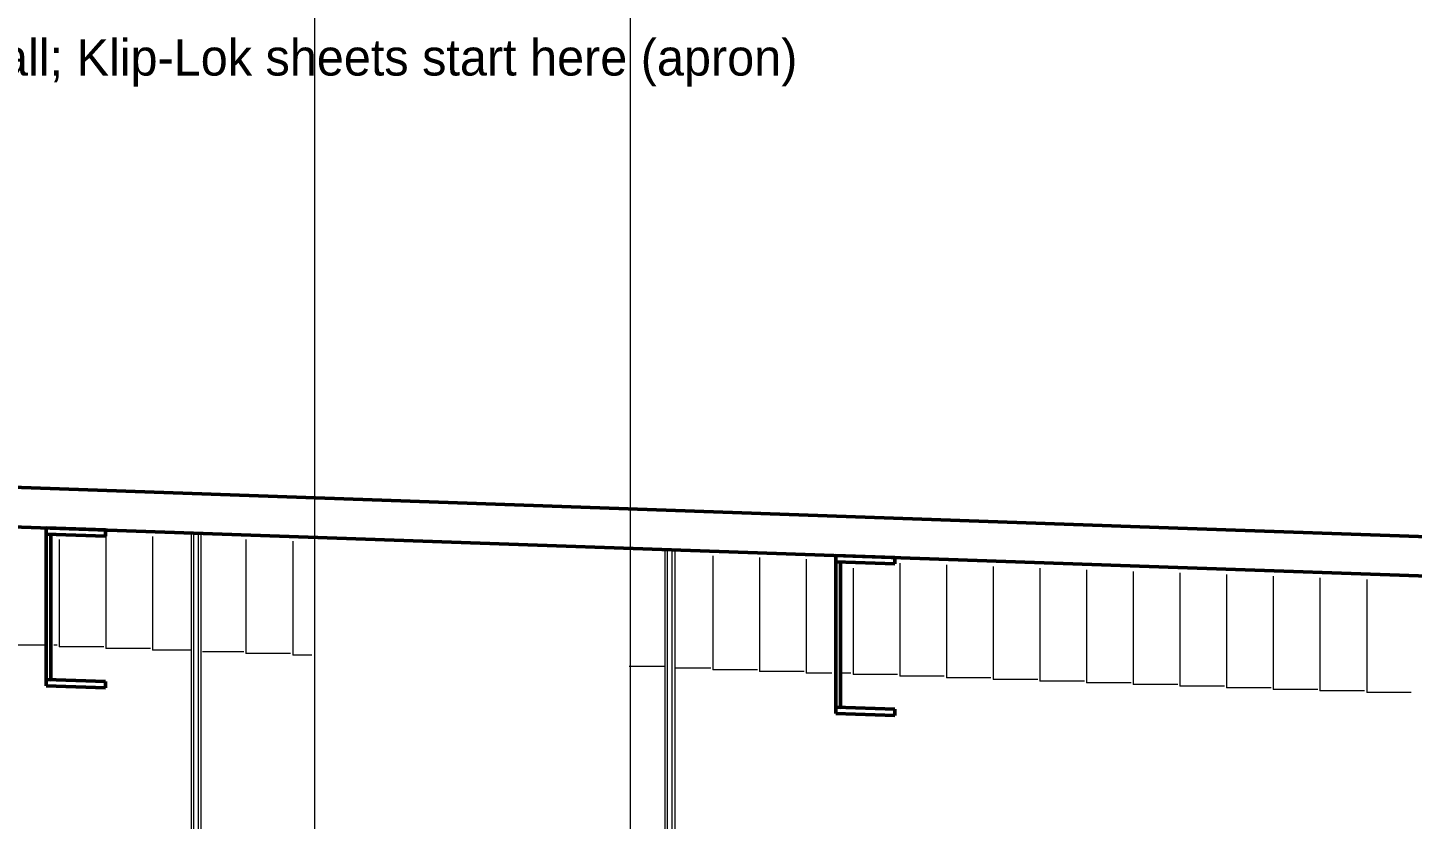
# Model space of a CAD drawing. Header units: metres. Extents: x 10 to 831, y 10 to 584.
# Drawn here: x 483.5 to 553.6, y 424.2 to 464.3 of the extents above; entities that cross this region are included whole.
import ezdxf

# ---------------------------------------------------------------- set-up
doc = ezdxf.new("R2010")
doc.units = ezdxf.units.M
for name, color, linetype, lineweight in [('CUT', 7, 'Continuous', 50), ('TXT', 7, 'Continuous', 18), ('VIS', 8, 'Continuous', 13)]:
    doc.layers.add(name, color=color, linetype=linetype, lineweight=lineweight)

msp = doc.modelspace()

# ---------------------------------------------------------------- linework, layer by layer
at = {"layer": 'CUT'}
for p, q in [((541.728, 438.9296), (455.5688, 441.9452)), ((455.5688, 439.9452), (541.728, 436.9296)), ((487.4, 438.8312), (484.4, 438.936)), ((484.4, 438.936), (484.4, 438.616)), ((484.64, 438.6076), (484.4, 438.616)), ((484.4, 438.616), (484.4, 431.256)), ((484.4, 438.616), (487.4, 438.5108)), ((484.64, 431.2476), (484.64, 438.6076)), ((487.4, 438.5108), (487.4, 438.8312)), ((586.3872, 437.3664), (541.728, 438.9296)), ((527.4, 437.4308), (524.4, 437.536)), ((524.4, 437.536), (524.4, 437.216)), ((524.64, 437.2076), (524.4, 437.216)), ((524.4, 437.216), (524.4, 429.856)), ((524.4, 437.216), (527.4, 437.1112)), ((524.64, 429.8476), (524.64, 437.2076)), ((527.4, 437.1112), (527.4, 437.4308)), ((541.728, 436.9296), (586.3872, 435.3664)), ((487.4, 431.1508), (484.4, 431.256)), ((484.4, 431.256), (484.4, 430.936)), ((484.4, 431.256), (484.64, 431.2476)), ((484.4, 430.936), (487.4, 430.8308)), ((487.4, 430.8308), (487.4, 431.1508)), ((527.4, 429.7512), (524.4, 429.856)), ((524.4, 429.856), (524.4, 429.536)), ((524.4, 429.856), (524.64, 429.8476)), ((524.4, 429.536), (527.4, 429.4308)), ((527.4, 429.4308), (527.4, 429.7512))]:
    msp.add_line(p, q, dxfattribs=at)
at = {"layer": 'VIS'}
for p, q in [((498, 514), (498, 386)), ((514, 386), (514, 514)), ((514, 386), (514, 514)), ((455.5688, 441.9452), (541.728, 438.9296)), ((484.3644, 440.9372), (483.6448, 440.9624)), ((484.5564, 440.9304), (483.6592, 440.962)), ((483.9676, 440.9512), (484.7684, 440.9232)), ((485.8036, 440.8868), (484.6728, 440.9264)), ((485.838, 440.8856), (484.9408, 440.9172)), ((485.5688, 440.8952), (486.3692, 440.8672)), ((486.2148, 440.8724), (486.112, 440.876)), ((487.1196, 440.8408), (486.2224, 440.8724)), ((487.2428, 440.8364), (486.5232, 440.8616)), ((487.17, 440.8392), (487.9704, 440.8112)), ((488.4012, 440.796), (487.504, 440.8272)), ((488.682, 440.786), (487.5512, 440.8256)), ((488.7708, 440.7832), (489.8916, 440.7436)), ((490.7084, 440.7152), (488.786, 440.7824)), ((489.0932, 440.7716), (488.9904, 440.7752)), ((490.5324, 440.7212), (489.4016, 440.7608)), ((490.372, 440.7268), (491.1724, 440.6988)), ((491.5604, 440.6852), (490.8408, 440.7104)), ((491.9904, 440.6704), (491.0932, 440.7016)), ((491.9716, 440.6708), (491.8688, 440.6744)), ((491.9732, 440.6708), (493.094, 440.6316)), ((493.4112, 440.6208), (492.28, 440.66)), ((493.272, 440.6256), (492.3748, 440.6568)), ((493.5744, 440.6148), (494.6948, 440.5756)), ((494.5536, 440.5808), (493.6564, 440.612)), ((494.8504, 440.5704), (493.7192, 440.61)), ((495.5792, 440.5448), (494.9384, 440.5672)), ((496.2896, 440.52), (495.1588, 440.5596)), ((495.1752, 440.5588), (496.296, 440.5196)), ((496.8608, 440.5), (495.9636, 440.5312)), ((455.5688, 439.9452), (541.728, 436.9296)), ((496.7008, 440.5056), (496.598, 440.5092)), ((496.7764, 440.5028), (497.8972, 440.4636)), ((497.9344, 440.4624), (497.0092, 440.4948)), ((497.886, 440.464), (497.2452, 440.4864)), ((514.036, 439.8988), (513.9076, 439.9032)), ((514.068, 439.8976), (514.228, 439.892)), ((514.3828, 439.8868), (514.074, 439.8972)), ((515.3176, 439.854), (514.4204, 439.8852)), ((517.2612, 439.786), (514.6908, 439.876)), ((514.7084, 439.8752), (517.4304, 439.78)), ((516.5996, 439.8092), (515.7024, 439.8404)), ((517.8812, 439.764), (516.984, 439.7956)), ((520.5508, 439.6708), (517.5696, 439.7752)), ((517.9104, 439.7632), (522.2336, 439.612)), ((530.1856, 439.3336), (518.2656, 439.7508)), ((523.4292, 439.57), (520.8592, 439.66)), ((522.714, 439.5952), (527.3568, 439.4324)), ((524.8684, 439.5196), (523.7376, 439.5592)), ((527.7468, 439.4188), (525.1768, 439.5088)), ((527.8372, 439.4156), (528.638, 439.3876)), ((531.0364, 439.3036), (528.0552, 439.408)), ((529.118, 439.3708), (532.1604, 439.2644)), ((531.4676, 439.2888), (530.5704, 439.32)), ((541.728, 438.9296), (531.3448, 439.2928)), ((534.0308, 439.1988), (531.852, 439.2752)), ((532.6404, 439.2476), (535.3624, 439.1524)), ((536.338, 439.118), (534.4156, 439.1856)), ((535.8428, 439.1356), (538.5644, 439.0404)), ((483.9676, 438.9512), (483.4872, 438.968)), ((483.7476, 438.9588), (484.4672, 438.9336)), ((484.3, 438.9396), (484.6844, 438.926)), ((484.4, 438.936), (484.4, 438.936)), ((487.4, 438.8312), (484.4, 438.936)), ((484.4, 438.616), (484.4, 438.936)), ((484.4, 438.616), (484.4, 438.776)), ((484.4, 438.616), (484.4, 438.616)), ((484.4, 438.616), (487.4, 438.5108)), ((484.64, 438.6076), (484.4, 438.616)), ((484.4, 431.256), (484.4, 438.616)), ((484.4, 438.616), (484.4, 438.616)), ((484.64, 438.6076), (484.4, 438.616)), ((484.4, 431.256), (484.4, 438.616)), ((487.4, 438.5108), (484.4, 438.616)), ((484.64, 438.6076), (484.64, 438.6076)), ((484.64, 431.2476), (484.64, 438.6076)), ((484.64, 431.2476), (484.64, 438.6076)), ((484.7756, 438.9228), (485.9064, 438.8832)), ((485.5688, 438.8952), (485.0884, 438.912)), ((485.3252, 438.9036), (485.966, 438.8812)), ((486.2148, 438.8724), (486.3176, 438.8688)), ((486.6068, 438.8588), (487.248, 438.8364)), ((486.626, 438.858), (487.3456, 438.8328)), ((487.49, 438.828), (486.6896, 438.856)), ((487.4, 438.8312), (487.4, 438.8312)), ((487.4, 438.5108), (487.4, 438.8312)), ((487.4, 438.5108), (487.4, 438.6708)), ((487.4, 438.5108), (487.4, 438.5108)), ((487.4252, 438.59), (487.4252, 432.83)), ((487.654, 438.822), (489.196, 438.768)), ((487.8888, 438.814), (488.5296, 438.7916)), ((488.7708, 438.7832), (488.2908, 438.8)), ((489.1704, 438.7692), (489.8112, 438.7468)), ((489.5044, 438.7572), (490.6352, 438.7176)), ((489.7908, 438.5072), (489.7908, 432.7472)), ((490.6924, 438.7156), (489.8916, 438.7436)), ((490.452, 438.724), (491.0932, 438.7016)), ((490.9436, 438.7068), (491.6632, 438.6816)), ((492.2932, 438.6596), (491.4928, 438.6876)), ((491.734, 438.6792), (492.1184, 438.666)), ((491.76, 363.6), (491.76, 438.67)), ((491.76, 438.67), (491.88, 438.67)), ((491.88, 438.67), (491.76, 438.67)), ((491.88, 438.67), (492.12, 438.67)), ((491.88, 363.6), (491.88, 438.67)), ((492.12, 438.67), (491.88, 438.67)), ((491.9716, 438.6708), (492.0744, 438.6672)), ((492.12, 438.67), (492.24, 438.67)), ((492.12, 363.6), (492.12, 438.67)), ((492.24, 438.67), (492.12, 438.67)), ((492.24, 438.67), (492.24, 363.6)), ((492.3828, 438.6564), (493.514, 438.6172)), ((493.0156, 438.6344), (493.4, 438.6208)), ((493.5744, 438.6148), (493.094, 438.6316)), ((493.8224, 438.6064), (494.9532, 438.5668)), ((494.2972, 438.5896), (494.682, 438.576)), ((495.4956, 438.5476), (494.6948, 438.5756)), ((495.2616, 438.556), (496.3924, 438.5164)), ((495.5792, 438.5448), (495.9636, 438.5312)), ((497.0964, 438.4916), (496.296, 438.5196)), ((496.6044, 438.5088), (497.2452, 438.4864)), ((496.7008, 438.5056), (496.8036, 438.502)), ((497.112, 438.4912), (498.0372, 438.4588)), ((497.886, 438.464), (498.0144, 438.4596)), ((537.62, 439.0732), (536.7224, 439.1048)), ((538.9016, 439.0284), (538.0044, 439.06)), ((539.0448, 439.0236), (542.0868, 438.9168)), ((540.1832, 438.9836), (539.286, 439.0148)), ((541.2088, 438.9476), (540.568, 438.97)), ((542.4904, 438.9028), (541.5932, 438.9344)), ((586.3872, 437.3664), (541.728, 438.9296)), ((542.5672, 438.9), (543.3676, 438.872)), ((543.772, 438.858), (542.8748, 438.8892)), ((543.848, 438.8552), (558.0976, 438.3564)), ((545.054, 438.8132), (544.1568, 438.8444)), ((546.3356, 438.7684), (545.4384, 438.7996)), ((556.3332, 438.4184), (546.72, 438.7548)), ((485.0596, 438.3528), (485.0596, 432.9128)), ((494.522, 438.3416), (494.522, 432.5816)), ((496.8876, 438.2588), (496.8876, 432.4988)), ((514.3884, 437.8864), (513.908, 437.9032)), ((514.1772, 437.894), (514.4856, 437.8832)), ((514.2924, 437.8896), (514.6768, 437.8764)), ((514.794, 437.8724), (520.6536, 437.6672)), ((515.3176, 437.854), (515.9584, 437.8316)), ((516.3096, 437.8192), (515.5088, 437.8472)), ((515.76, 386.094), (515.76, 437.83)), ((515.76, 437.83), (515.88, 437.83)), ((515.88, 437.83), (515.76, 437.83)), ((515.88, 437.83), (516.12, 437.83)), ((515.88, 386.094), (515.88, 437.83)), ((516.12, 437.83), (515.88, 437.83)), ((516.12, 437.83), (516.24, 437.83)), ((516.12, 386.094), (516.12, 437.83)), ((516.24, 437.83), (516.12, 437.83)), ((516.24, 437.83), (516.24, 385.9332)), ((516.5996, 437.8092), (517.2404, 437.7864)), ((517.9104, 437.7632), (517.11, 437.7912)), ((517.8812, 437.764), (518.2656, 437.7508)), ((519.5116, 437.7072), (518.7112, 437.7352)), ((519.1628, 437.7192), (519.5476, 437.706)), ((518.1784, 437.5136), (518.1784, 431.7536)), ((521.1128, 437.6512), (520.3124, 437.6792)), ((520.4448, 437.6744), (520.8292, 437.6608)), ((520.5444, 437.4308), (520.5444, 431.6708)), ((520.962, 437.6564), (523.532, 437.5664)), ((521.7264, 437.6296), (522.1108, 437.616)), ((522.714, 437.5952), (521.9132, 437.6232)), ((522.91, 437.348), (522.91, 431.588)), ((523.008, 437.5848), (523.3928, 437.5712)), ((524.3148, 437.5388), (523.5144, 437.5668)), ((523.8404, 437.5556), (526.8216, 437.4512)), ((524.29, 437.54), (524.6744, 437.5264)), ((524.4, 437.536), (524.4, 437.536)), ((527.4, 437.4308), (524.4, 437.536)), ((524.4, 437.216), (524.4, 437.536)), ((524.4, 437.216), (524.4, 437.376)), ((524.4, 437.216), (524.4, 437.216)), ((524.4, 437.216), (527.4, 437.1112)), ((524.64, 437.2076), (524.4, 437.216)), ((524.4, 429.856), (524.4, 437.216)), ((524.4, 437.216), (524.4, 437.216)), ((524.64, 437.2076), (524.4, 437.216)), ((524.4, 429.856), (524.4, 437.216)), ((527.4, 437.1112), (524.4, 437.216)), ((524.64, 437.2076), (524.64, 437.2076)), ((524.64, 429.8476), (524.64, 437.2076)), ((524.64, 429.8476), (524.64, 437.2076)), ((525.0668, 437.5128), (524.9, 437.5184)), ((525.3152, 437.504), (525.956, 437.4816)), ((525.916, 437.4828), (525.4356, 437.4996)), ((526.0668, 437.4776), (525.9, 437.4836)), ((526.5968, 437.4592), (527.238, 437.4368)), ((527.0668, 437.4428), (526.9, 437.4484)), ((527.5172, 437.4268), (527.0368, 437.4436)), ((527.13, 437.4404), (527.8496, 437.4152)), ((527.4, 437.4308), (527.4, 437.4308)), ((527.4, 437.1112), (527.4, 437.4308)), ((527.4, 437.1112), (527.4, 437.2708)), ((527.4, 437.1112), (527.4, 437.1112)), ((527.6412, 437.1488), (527.6412, 431.4224)), ((527.8788, 437.4144), (528.5196, 437.392)), ((528.158, 437.4044), (531.1392, 437.3)), ((529.118, 437.3708), (528.638, 437.3876)), ((529.1604, 437.3692), (529.5448, 437.356)), ((530.0068, 437.066), (530.0068, 431.3396)), ((530.1856, 437.3336), (530.8268, 437.3112)), ((530.7192, 437.3148), (530.2388, 437.3316)), ((531.4476, 437.2892), (541.728, 436.9296)), ((531.4676, 437.2888), (532.1084, 437.2664)), ((532.3204, 437.2588), (531.84, 437.2756)), ((532.7492, 437.2436), (533.39, 437.2212)), ((533.9216, 437.2028), (533.4412, 437.2196)), ((534.2872, 437.19), (534.672, 437.1764)), ((535.5224, 437.1468), (535.042, 437.1636)), ((535.5692, 437.1452), (535.9536, 437.1316)), ((537.1236, 437.0908), (536.6432, 437.1076)), ((536.8508, 437.1004), (536.9788, 437.0956)), ((537.876, 437.0644), (538.2608, 437.0508)), ((538.7248, 437.0348), (538.2444, 437.0516)), ((539.158, 437.0196), (539.5424, 437.006)), ((525.2756, 436.8948), (525.2756, 431.5052)), ((532.3724, 436.9832), (532.3724, 431.2568)), ((534.738, 436.9004), (534.738, 431.174)), ((537.1036, 436.8176), (537.1036, 431.0912)), ((539.4696, 436.7348), (539.4696, 431.0084)), ((540.3256, 436.9784), (539.8456, 436.9956)), ((540.4396, 436.9748), (540.824, 436.9612)), ((541.9268, 436.9224), (541.4464, 436.9392)), ((541.4648, 436.9388), (542.106, 436.9164)), ((586.3872, 435.3664), (541.728, 436.9296)), ((541.8352, 436.652), (541.8352, 430.9256)), ((542.7468, 436.894), (543.3876, 436.8716)), ((543.528, 436.8664), (543.0476, 436.8832)), ((544.0284, 436.8488), (544.6692, 436.8264)), ((544.2008, 436.5692), (544.2008, 430.8428)), ((545.4492, 436.7992), (544.6488, 436.8272)), ((545.31, 436.804), (545.9512, 436.7816)), ((546.73, 436.7544), (546.2496, 436.7712)), ((546.5664, 436.4864), (546.5664, 430.76)), ((546.592, 436.7592), (547.2328, 436.7368)), ((548.3312, 436.6984), (547.8508, 436.7152)), ((547.8736, 436.7144), (548.258, 436.7008)), ((548.932, 436.4036), (548.932, 430.6772)), ((549.1552, 436.6696), (549.54, 436.656)), ((549.932, 436.6424), (549.452, 436.6592)), ((550.4372, 436.6248), (550.8216, 436.6112)), ((551.5332, 436.5864), (551.0528, 436.6032)), ((551.2976, 436.3208), (551.2976, 430.5944)), ((551.7188, 436.58), (552.1032, 436.5664)), ((553.4544, 436.5192), (552.654, 436.5472)), ((552.7444, 436.544), (553.3852, 436.5216)), ((484.3068, 432.9956), (482.6936, 432.9956)), ((484.952, 432.9956), (484.7904, 432.9956)), ((485.0596, 432.9128), (485.0596, 432.9128)), ((487.3176, 432.9128), (485.0596, 432.9128)), ((487.4252, 432.83), (487.4252, 432.83)), ((489.6832, 432.83), (487.4252, 432.83)), ((489.7908, 432.7472), (489.7908, 432.7472)), ((491.7264, 432.7472), (489.7908, 432.7472)), ((494.4144, 432.6644), (492.3176, 432.6644)), ((494.522, 432.5816), (494.522, 432.5816)), ((496.78, 432.5816), (494.522, 432.5816)), ((496.8876, 432.4988), (496.8876, 432.4988)), ((497.8556, 432.4988), (496.8876, 432.4988)), ((515.7052, 431.9192), (513.9312, 431.9192)), ((518.0708, 431.8364), (516.2968, 431.8364)), ((518.1784, 431.7536), (518.1784, 431.7536)), ((520.4368, 431.7536), (518.1784, 431.7536)), ((520.5444, 431.6708), (520.5444, 431.6708)), ((522.8024, 431.6708), (520.5444, 431.6708)), ((522.91, 431.588), (522.91, 431.588)), ((524.2, 431.588), (522.91, 431.588)), ((525.168, 431.588), (524.684, 431.588)), ((525.2756, 431.5052), (525.2756, 431.5052)), ((527.5336, 431.5052), (525.2756, 431.5052)), ((527.6412, 431.4224), (527.6412, 431.4224)), ((529.8992, 431.4224), (527.6412, 431.4224)), ((484.4, 431.256), (484.4, 431.256)), ((484.4, 431.256), (484.64, 431.2476)), ((487.4, 431.1508), (484.4, 431.256)), ((484.4, 430.936), (484.4, 431.256)), ((484.4, 431.256), (484.4, 431.256)), ((487.4, 431.1508), (484.4, 431.256)), ((484.4, 430.936), (484.4, 431.256)), ((484.64, 431.2476), (484.4, 431.256)), ((484.4, 430.936), (484.4, 430.936)), ((484.4, 430.936), (487.4, 430.8308)), ((487.4, 430.8308), (484.4, 430.936)), ((484.64, 431.2476), (484.64, 431.2476)), ((487.4, 431.1508), (487.4, 431.1508)), ((487.4, 430.8308), (487.4, 431.1508)), ((487.4, 430.8308), (487.4, 431.1508)), ((487.4, 430.8308), (487.4, 430.8308)), ((530.0068, 431.3396), (530.0068, 431.3396)), ((532.2648, 431.3396), (530.0068, 431.3396)), ((532.3724, 431.2568), (532.3724, 431.2568)), ((534.6304, 431.2568), (532.3724, 431.2568)), ((534.738, 431.174), (534.738, 431.174)), ((536.9964, 431.174), (534.738, 431.174)), ((537.1036, 431.0912), (537.1036, 431.0912)), ((539.362, 431.0912), (537.1036, 431.0912)), ((539.4696, 431.0084), (539.4696, 431.0084)), ((541.7276, 431.0084), (539.4696, 431.0084)), ((541.8352, 430.9256), (541.8352, 430.9256)), ((544.0932, 430.9256), (541.8352, 430.9256)), ((544.2008, 430.8428), (544.2008, 430.8428)), ((546.4588, 430.8428), (544.2008, 430.8428)), ((546.5664, 430.76), (546.5664, 430.76)), ((548.8244, 430.76), (546.5664, 430.76)), ((548.932, 430.6772), (548.932, 430.6772)), ((551.19, 430.6772), (548.932, 430.6772)), ((551.2976, 430.5944), (551.2976, 430.5944)), ((553.5556, 430.5944), (551.2976, 430.5944)), ((524.4, 429.856), (524.4, 429.856)), ((524.4, 429.856), (524.64, 429.8476)), ((527.4, 429.7512), (524.4, 429.856)), ((524.4, 429.536), (524.4, 429.856)), ((524.4, 429.856), (524.4, 429.856)), ((527.4, 429.7512), (524.4, 429.856)), ((524.4, 429.536), (524.4, 429.856)), ((524.64, 429.8476), (524.4, 429.856)), ((524.4, 429.536), (524.4, 429.536)), ((524.4, 429.536), (527.4, 429.4308)), ((527.4, 429.4308), (524.4, 429.536)), ((524.64, 429.8476), (524.64, 429.8476)), ((527.4, 429.7512), (527.4, 429.7512)), ((527.4, 429.4308), (527.4, 429.7512)), ((527.4, 429.4308), (527.4, 429.7512)), ((527.4, 429.4308), (527.4, 429.4308))]:
    msp.add_line(p, q, dxfattribs=at)

# ---------------------------------------------------------------- texts
at = {"layer": 'TXT'}
msp.add_text('east wall; Klip-Lok sheets start here (apron)', height=1.84, dxfattribs=at).set_placement((475, 461.84))

doc.saveas('drawing.dxf')
